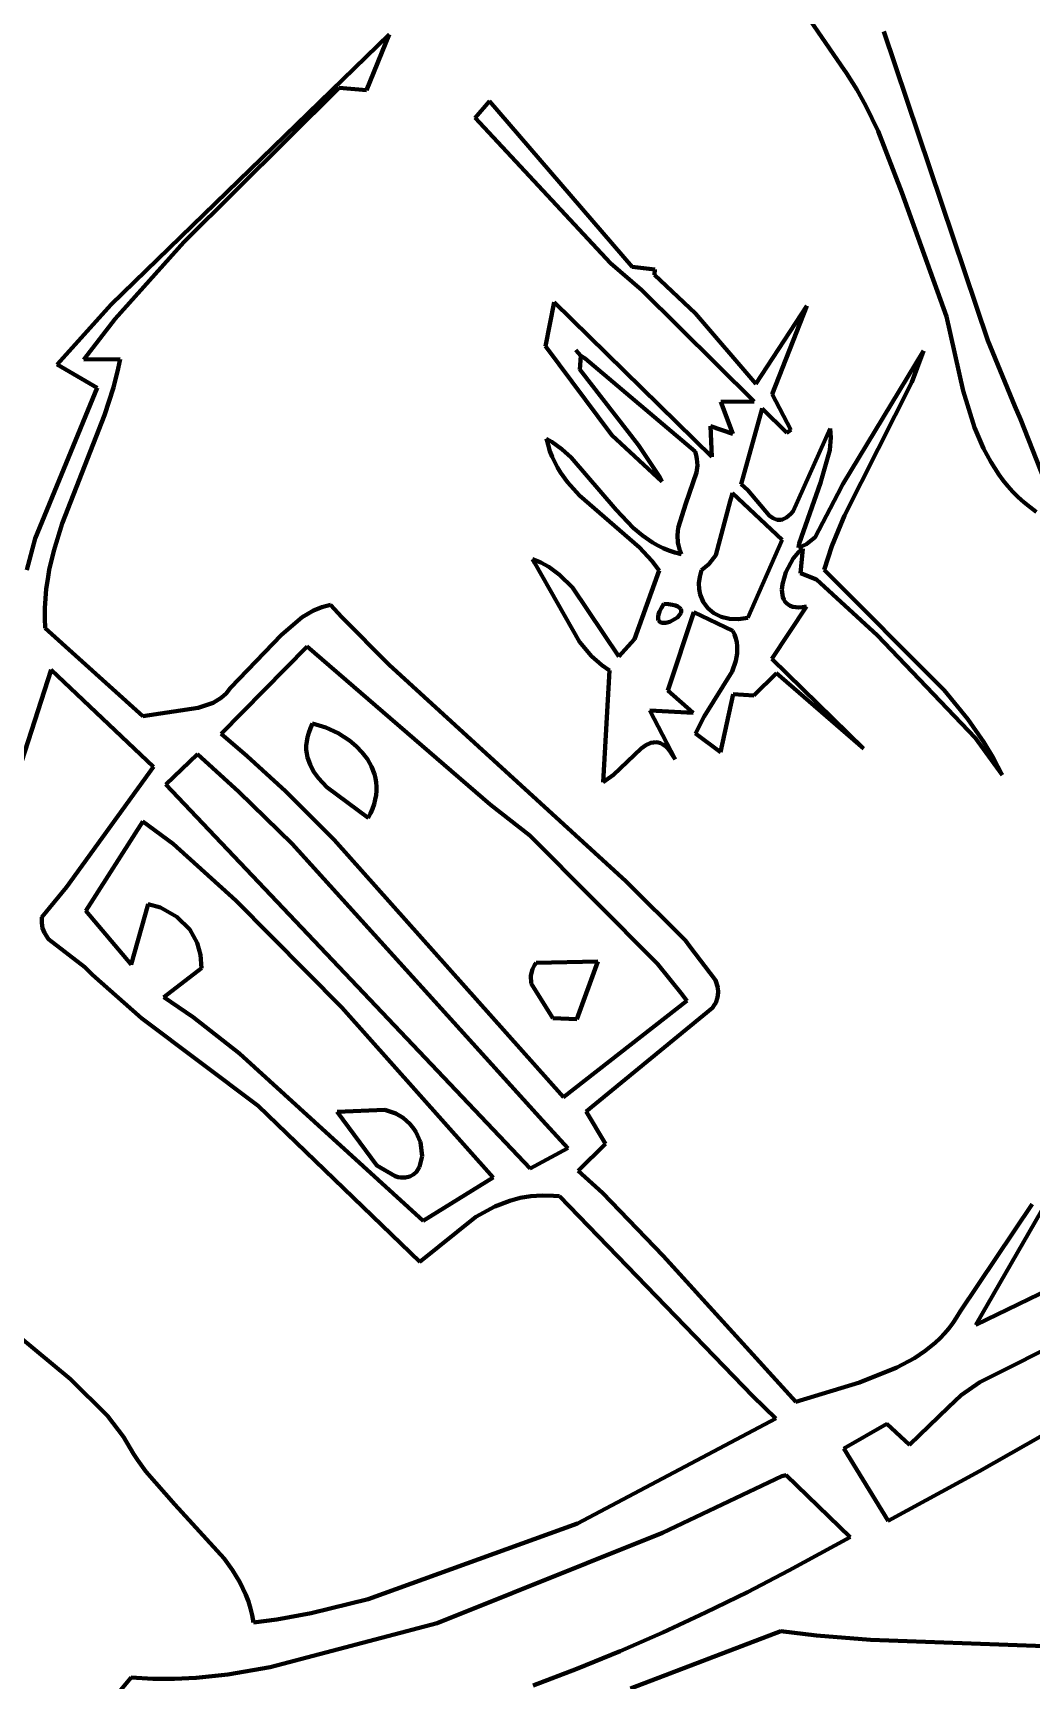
# Model space of a CAD drawing. Header units: millimetres. Extents: x 0 to 14.2, y 0 to 19.5.
# Drawn here: x 11.288 to 12.222, y 6.599 to 8.142 of the extents above; entities that cross this region are included whole.
import ezdxf

# ---------------------------------------------------------------- set-up
doc = ezdxf.new("R2010")
doc.units = ezdxf.units.MM
doc.layers.add('color#010101ff', color=7, linetype='CONTINUOUS', lineweight=100)
doc.layers.add('color#fdfdfdff', color=7, linetype='CONTINUOUS', lineweight=100)

msp = doc.modelspace()

# ---------------------------------------------------------------- linework, layer by layer
at = {"layer": 'color#010101ff'}
for p, q in [((12.0438, 8.111), (11.924, 8.2868)), ((12.0838, 8.1428), (12.1812, 7.8536)), ((11.3608, 7.8872), (11.6208, 8.1402)), ((11.6208, 8.1402), (11.5996, 8.088)), ((12.0489, 8.1037), (12.0438, 8.111)), ((12.0584, 8.0887), (12.0489, 8.1037)), ((11.574, 8.0901), (11.4286, 7.9457)), ((11.5996, 8.088), (11.574, 8.0901)), ((12.067, 8.0733), (12.0584, 8.0887)), ((11.7015, 8.0619), (11.7149, 8.0777)), ((11.7149, 8.0777), (11.8482, 7.9226)), ((12.0785, 8.0496), (12.067, 8.0733)), ((11.828, 7.9259), (11.7015, 8.0619)), ((12.1005, 7.9921), (12.0785, 8.0496)), ((12.1425, 7.876), (12.1005, 7.9921)), ((11.4286, 7.9457), (11.3646, 7.8738)), ((11.8573, 7.9006), (11.828, 7.9259)), ((11.8482, 7.9226), (11.8694, 7.9201)), ((11.8694, 7.9201), (11.8692, 7.9149)), ((11.8692, 7.9149), (11.9076, 7.8789)), ((11.9624, 7.7965), (11.8573, 7.9006)), ((11.3101, 7.8311), (11.3608, 7.8872)), ((11.7671, 7.8484), (11.7752, 7.8894)), ((11.7752, 7.8894), (11.9228, 7.7448)), ((11.9639, 7.813), (12.0116, 7.8859)), ((12.0116, 7.8859), (11.9793, 7.8034)), ((11.3646, 7.8738), (11.3351, 7.8357)), ((11.9076, 7.8789), (11.9639, 7.813)), ((12.1579, 7.8064), (12.1425, 7.876)), ((12.1812, 7.8536), (12.2063, 7.7922)), ((11.3351, 7.8357), (11.369, 7.8362)), ((11.369, 7.8362), (11.3673, 7.8273)), ((11.8294, 7.7649), (11.7671, 7.8484)), ((11.8002, 7.8391), (11.7957, 7.8444)), ((11.7957, 7.8444), (11.8002, 7.8391)), ((11.8002, 7.8391), (11.7994, 7.8265)), ((11.8044, 7.8366), (11.8002, 7.8391)), ((11.9073, 7.7495), (11.8044, 7.8366)), ((12.0455, 7.7191), (12.1209, 7.8438)), ((12.1209, 7.8438), (12.1099, 7.8147)), ((11.3477, 7.8094), (11.3101, 7.8311)), ((11.3673, 7.8273), (11.3629, 7.8097)), ((11.7994, 7.8265), (11.8542, 7.7555)), ((11.2896, 7.6683), (11.3477, 7.8094)), ((11.3629, 7.8097), (11.3546, 7.7838)), ((11.9793, 7.8034), (11.9969, 7.7699)), ((12.1099, 7.8147), (12.047, 7.6898)), ((12.1687, 7.772), (12.1579, 7.8064)), ((11.9314, 7.796), (11.9624, 7.7965)), ((11.9425, 7.7662), (11.9314, 7.796)), ((11.97, 7.7898), (11.9504, 7.7192)), ((11.9929, 7.767), (11.97, 7.7898)), ((12.2063, 7.7922), (12.2117, 7.78)), ((11.3546, 7.7838), (11.3148, 7.6824)), ((11.9228, 7.7448), (11.9217, 7.7733)), ((11.9217, 7.7733), (11.9425, 7.7662)), ((12.1772, 7.7524), (12.1687, 7.772)), ((12.2117, 7.78), (12.2973, 7.5616)), ((11.7696, 7.7558), (11.7682, 7.7616)), ((11.7682, 7.7616), (11.7732, 7.7586)), ((11.7732, 7.7586), (11.7825, 7.7517)), ((11.8761, 7.7216), (11.8294, 7.7649)), ((11.9969, 7.7699), (11.9929, 7.767)), ((11.9988, 7.6938), (12.0336, 7.7712)), ((12.0341, 7.7629), (12.0332, 7.7509)), ((12.0336, 7.7712), (12.0341, 7.7629)), ((11.7713, 7.7501), (11.7696, 7.7558)), ((11.7734, 7.7447), (11.7713, 7.7501)), ((11.7758, 7.7396), (11.7734, 7.7447)), ((11.7825, 7.7517), (11.7912, 7.744)), ((11.7912, 7.744), (11.8334, 7.695)), ((11.8542, 7.7555), (11.8741, 7.7256)), ((11.9083, 7.7462), (11.9073, 7.7495)), ((11.9089, 7.7429), (11.9083, 7.7462)), ((11.9093, 7.7364), (11.9089, 7.7429)), ((12.0332, 7.7509), (12.0245, 7.7204)), ((12.1838, 7.74), (12.1772, 7.7524)), ((11.7784, 7.7346), (11.7758, 7.7396)), ((11.7813, 7.7299), (11.7784, 7.7346)), ((11.7878, 7.7209), (11.7813, 7.7299)), ((11.8741, 7.7256), (11.8761, 7.7216)), ((11.8986, 7.7011), (11.9086, 7.73)), ((11.9086, 7.73), (11.9093, 7.7364)), ((12.1914, 7.7282), (12.1838, 7.74)), ((12.1955, 7.7226), (12.1914, 7.7282)), ((11.799, 7.7084), (11.7878, 7.7209)), ((11.9421, 7.7107), (11.9401, 7.703)), ((11.9886, 7.6669), (11.9421, 7.7107)), ((11.9504, 7.7192), (11.9564, 7.7135)), ((11.9564, 7.7135), (11.9767, 7.6893)), ((12.0245, 7.7204), (12.0046, 7.6636)), ((12.0408, 7.7101), (12.0455, 7.7191)), ((12.1999, 7.7171), (12.1955, 7.7226)), ((12.2046, 7.7119), (12.1999, 7.7171)), ((12.2096, 7.7068), (12.2046, 7.7119)), ((11.8552, 7.6597), (11.799, 7.7084)), ((11.8334, 7.695), (11.8493, 7.6783)), ((11.8913, 7.6781), (11.8986, 7.7011)), ((11.9401, 7.703), (11.9267, 7.6527)), ((12.0196, 7.6693), (12.0408, 7.7101)), ((12.2149, 7.7021), (12.2096, 7.7068)), ((12.2206, 7.6975), (12.2149, 7.7021)), ((12.2265, 7.6932), (12.2206, 7.6975)), ((11.3148, 7.6824), (11.3069, 7.6565)), ((11.9767, 7.6893), (11.9801, 7.6871)), ((11.9801, 7.6871), (11.9836, 7.6858)), ((11.9836, 7.6858), (11.9871, 7.6856)), ((11.9871, 7.6856), (11.989, 7.686)), ((11.989, 7.686), (11.9909, 7.6868)), ((11.9909, 7.6868), (11.9928, 7.6879)), ((11.9928, 7.6879), (11.9947, 7.6895)), ((11.9947, 7.6895), (11.9967, 7.6914)), ((11.9967, 7.6914), (11.9988, 7.6938)), ((12.047, 7.6898), (12.0352, 7.6611)), ((11.2819, 7.6388), (11.2896, 7.6683)), ((11.8493, 7.6783), (11.858, 7.6709)), ((11.858, 7.6709), (11.8673, 7.6645)), ((11.8673, 7.6645), (11.8722, 7.6616)), ((11.8907, 7.6712), (11.8913, 7.6781)), ((11.8911, 7.6643), (11.8907, 7.6712)), ((11.8918, 7.6607), (11.8911, 7.6643)), ((11.9566, 7.594), (11.9886, 7.6669)), ((12.0115, 7.663), (12.0196, 7.6693)), ((11.3069, 7.6565), (11.3028, 7.639)), ((11.7573, 7.6452), (11.7549, 7.6488)), ((11.7549, 7.6488), (11.7629, 7.6456)), ((11.8668, 7.6472), (11.8552, 7.6597)), ((11.8722, 7.6616), (11.8773, 7.6591)), ((11.8773, 7.6591), (11.8827, 7.6569)), ((11.8827, 7.6569), (11.8883, 7.655)), ((11.8883, 7.655), (11.8942, 7.6535)), ((11.8928, 7.6571), (11.8918, 7.6607)), ((11.8942, 7.6535), (11.8928, 7.6571)), ((11.9267, 7.6527), (11.92, 7.6441)), ((11.9991, 7.6496), (11.9921, 7.6368)), ((12.0043, 7.6556), (11.9991, 7.6496)), ((12.0046, 7.6636), (12.004, 7.6596)), ((12.004, 7.6596), (12.0115, 7.663)), ((12.008, 7.6585), (12.0043, 7.6556)), ((12.0057, 7.6356), (12.008, 7.6585)), ((12.0352, 7.6611), (12.0281, 7.6389)), ((11.3028, 7.639), (11.3013, 7.6301)), ((11.799, 7.5715), (11.7573, 7.6452)), ((11.7629, 7.6456), (11.7703, 7.6416)), ((11.7703, 7.6416), (11.7804, 7.6343)), ((11.7804, 7.6343), (11.7923, 7.6223)), ((11.8505, 7.574), (11.8736, 7.6382)), ((11.8736, 7.6382), (11.8668, 7.6472)), ((11.9133, 7.6386), (11.9116, 7.6324)), ((11.92, 7.6441), (11.9133, 7.6386)), ((11.9921, 7.6368), (11.9889, 7.6256)), ((12.0209, 7.6297), (12.0057, 7.6356)), ((12.0281, 7.6389), (12.1402, 7.5262)), ((11.3, 7.6212), (11.2991, 7.6121)), ((11.3013, 7.6301), (11.3, 7.6212)), ((11.7923, 7.6223), (11.8359, 7.5577)), ((11.9116, 7.6324), (11.9108, 7.6265)), ((11.9108, 7.6265), (11.9109, 7.6209)), ((11.9109, 7.6209), (11.9118, 7.6158)), ((11.9889, 7.6256), (11.9885, 7.6203)), ((11.9885, 7.6203), (11.9889, 7.6154)), ((12.0777, 7.5776), (12.0209, 7.6297)), ((11.2986, 7.6029), (11.2985, 7.5937)), ((11.2991, 7.6121), (11.2986, 7.6029)), ((11.5501, 7.6008), (11.5577, 7.6039)), ((11.5577, 7.6039), (11.5659, 7.6062)), ((11.5659, 7.6062), (11.5767, 7.5947)), ((11.8756, 7.6033), (11.874, 7.6)), ((11.8778, 7.6071), (11.8756, 7.6033)), ((11.8822, 7.6067), (11.8778, 7.6071)), ((11.8859, 7.6062), (11.8822, 7.6067)), ((11.8889, 7.6054), (11.8859, 7.6062)), ((11.8911, 7.6045), (11.8889, 7.6054)), ((11.8927, 7.6034), (11.8911, 7.6045)), ((11.8937, 7.6023), (11.8927, 7.6034)), ((11.8942, 7.601), (11.8937, 7.6023)), ((11.9118, 7.6158), (11.9146, 7.6088)), ((11.9146, 7.6088), (11.919, 7.603)), ((11.919, 7.603), (11.9247, 7.5983)), ((12.0114, 7.6045), (11.9789, 7.5555)), ((11.9889, 7.6154), (11.9894, 7.6132)), ((11.9894, 7.6132), (11.9902, 7.6111)), ((11.9902, 7.6111), (11.9913, 7.6093)), ((11.9913, 7.6093), (11.9927, 7.6077)), ((11.9927, 7.6077), (11.9944, 7.6063)), ((11.9944, 7.6063), (11.9963, 7.6052)), ((11.9963, 7.6052), (11.9986, 7.6043)), ((11.9986, 7.6043), (12.0013, 7.6038)), ((12.0013, 7.6038), (12.0043, 7.6037)), ((12.0043, 7.6037), (12.0076, 7.6039)), ((12.0076, 7.6039), (12.0114, 7.6045)), ((11.2985, 7.5937), (11.2989, 7.5843)), ((11.5202, 7.5779), (11.5394, 7.5945)), ((11.5394, 7.5945), (11.5501, 7.6008)), ((11.5767, 7.5947), (11.621, 7.55)), ((11.873, 7.5972), (11.8726, 7.5948)), ((11.8726, 7.5948), (11.8726, 7.5929)), ((11.8726, 7.5929), (11.873, 7.5915)), ((11.874, 7.6), (11.873, 7.5972)), ((11.873, 7.5915), (11.8739, 7.5904)), ((11.8739, 7.5904), (11.875, 7.5896)), ((11.875, 7.5896), (11.8764, 7.5892)), ((11.8764, 7.5892), (11.878, 7.5891)), ((11.878, 7.5891), (11.8797, 7.5892)), ((11.8797, 7.5892), (11.8835, 7.5902)), ((11.9061, 7.5993), (11.8816, 7.5258)), ((11.8835, 7.5902), (11.8906, 7.5943)), ((11.8906, 7.5943), (11.893, 7.5969)), ((11.893, 7.5969), (11.8938, 7.5983)), ((11.8938, 7.5983), (11.8942, 7.5997)), ((11.8942, 7.5997), (11.8942, 7.601)), ((11.9426, 7.5818), (11.9061, 7.5993)), ((11.9247, 7.5983), (11.9315, 7.595)), ((11.9315, 7.595), (11.9393, 7.5931)), ((11.9393, 7.5931), (11.9477, 7.5927)), ((11.9477, 7.5927), (11.9566, 7.594)), ((11.2989, 7.5843), (11.3902, 7.5018)), ((11.4723, 7.5283), (11.5202, 7.5779)), ((11.8101, 7.5581), (11.799, 7.5715)), ((11.8359, 7.5577), (11.8505, 7.574)), ((11.9441, 7.5782), (11.9426, 7.5818)), ((11.9453, 7.5746), (11.9441, 7.5782)), ((11.9461, 7.571), (11.9453, 7.5746)), ((12.1697, 7.4814), (12.0777, 7.5776)), ((11.5441, 7.5671), (11.4637, 7.4854)), ((11.7153, 7.4192), (11.5441, 7.5671)), ((11.8198, 7.5495), (11.8101, 7.5581)), ((11.9454, 7.5537), (11.9466, 7.5605)), ((11.9466, 7.5675), (11.9461, 7.571)), ((11.9466, 7.5605), (11.9466, 7.5675)), ((11.3046, 7.5451), (11.2517, 7.3827)), ((11.4002, 7.4544), (11.3046, 7.5451)), ((11.621, 7.55), (11.8422, 7.3474)), ((11.8271, 7.5446), (11.8198, 7.5495)), ((11.821, 7.4402), (11.8271, 7.5446)), ((11.9158, 7.5015), (11.9419, 7.5436)), ((11.9419, 7.5436), (11.9454, 7.5537)), ((11.9835, 7.5421), (11.962, 7.5213)), ((11.9789, 7.5555), (12.0648, 7.4716)), ((12.0648, 7.4716), (11.9835, 7.5421)), ((11.4682, 7.5232), (11.4723, 7.5283)), ((11.8816, 7.5258), (11.9054, 7.5051)), ((12.1402, 7.5262), (12.1624, 7.4991)), ((11.442, 7.5097), (11.4561, 7.5144)), ((11.4561, 7.5144), (11.4636, 7.5191)), ((11.4636, 7.5191), (11.4682, 7.5232)), ((11.9427, 7.5226), (11.931, 7.4682)), ((11.962, 7.5213), (11.9427, 7.5226)), ((11.3902, 7.5018), (11.442, 7.5097)), ((11.5472, 7.4905), (11.5492, 7.4949)), ((11.5492, 7.4949), (11.5615, 7.4913)), ((11.9054, 7.5051), (11.8648, 7.5071)), ((11.8648, 7.5071), (11.8884, 7.4615)), ((11.9075, 7.4855), (11.9158, 7.5015)), ((12.1624, 7.4991), (12.1773, 7.4775)), ((11.4637, 7.4854), (11.4881, 7.4643)), ((11.5437, 7.4782), (11.5444, 7.4822)), ((11.5444, 7.4822), (11.5456, 7.4863)), ((11.5456, 7.4863), (11.5472, 7.4905)), ((11.5615, 7.4913), (11.5731, 7.4861)), ((11.5731, 7.4861), (11.5837, 7.4792)), ((11.5837, 7.4792), (11.5901, 7.4739)), ((11.931, 7.4682), (11.9075, 7.4855)), ((12.1944, 7.447), (12.1697, 7.4814)), ((11.4415, 7.4663), (11.4119, 7.438)), ((11.4803, 7.4311), (11.4415, 7.4663)), ((11.4881, 7.4643), (11.5237, 7.4315)), ((11.5433, 7.4743), (11.5437, 7.4782)), ((11.5433, 7.4705), (11.5433, 7.4743)), ((11.5437, 7.4669), (11.5433, 7.4705)), ((11.5444, 7.4633), (11.5437, 7.4669)), ((11.5901, 7.4739), (11.5957, 7.468)), ((11.5957, 7.468), (11.6005, 7.4616)), ((11.8566, 7.4717), (11.8307, 7.4469)), ((11.8612, 7.4748), (11.8566, 7.4717)), ((11.8658, 7.4768), (11.8612, 7.4748)), ((11.8681, 7.4773), (11.8658, 7.4768)), ((11.8703, 7.4775), (11.8681, 7.4773)), ((11.8726, 7.4772), (11.8703, 7.4775)), ((11.8749, 7.4765), (11.8726, 7.4772)), ((11.8771, 7.4754), (11.8749, 7.4765)), ((11.8794, 7.4737), (11.8771, 7.4754)), ((11.8816, 7.4715), (11.8794, 7.4737)), ((11.8839, 7.4688), (11.8816, 7.4715)), ((11.8861, 7.4655), (11.8839, 7.4688)), ((11.8884, 7.4615), (11.8861, 7.4655)), ((12.1773, 7.4775), (12.1863, 7.4625)), ((11.319, 7.3418), (11.4002, 7.4544)), ((11.5468, 7.4565), (11.5444, 7.4633)), ((11.5502, 7.45), (11.5468, 7.4565)), ((11.5546, 7.4439), (11.5502, 7.45)), ((11.6005, 7.4616), (11.6043, 7.4547)), ((11.6043, 7.4547), (11.6071, 7.4475)), ((12.1863, 7.4625), (12.1944, 7.447)), ((11.4119, 7.438), (11.7527, 7.0785)), ((11.5625, 7.4353), (11.5546, 7.4439)), ((11.6012, 7.4066), (11.5625, 7.4353)), ((11.6071, 7.4475), (11.608, 7.4437)), ((11.608, 7.4437), (11.6087, 7.4398)), ((11.6087, 7.4398), (11.609, 7.4359)), ((11.609, 7.4359), (11.609, 7.4319)), ((11.8234, 7.4416), (11.821, 7.4402)), ((11.8307, 7.4469), (11.8234, 7.4416)), ((11.5302, 7.3823), (11.4803, 7.4311)), ((11.5237, 7.4315), (11.5694, 7.3862)), ((11.6068, 7.4195), (11.6054, 7.4152)), ((11.6079, 7.4237), (11.6068, 7.4195)), ((11.6086, 7.4278), (11.6079, 7.4237)), ((11.609, 7.4319), (11.6086, 7.4278)), ((11.7526, 7.3902), (11.7153, 7.4192)), ((11.3902, 7.4033), (11.3369, 7.3195)), ((11.4186, 7.3823), (11.3902, 7.4033)), ((11.6035, 7.4109), (11.6012, 7.4066)), ((11.6054, 7.4152), (11.6035, 7.4109)), ((11.8719, 7.2701), (11.7526, 7.3902)), ((11.4775, 7.3294), (11.4186, 7.3823)), ((11.7645, 7.1233), (11.5302, 7.3823)), ((11.5694, 7.3862), (11.7839, 7.1452)), ((11.2959, 7.3138), (11.319, 7.3418)), ((11.8422, 7.3474), (11.8983, 7.2918)), ((11.3793, 7.2694), (11.3952, 7.326)), ((11.3952, 7.326), (11.4068, 7.3226)), ((11.5767, 7.229), (11.4775, 7.3294)), ((11.2957, 7.3084), (11.2959, 7.3138)), ((11.3369, 7.3195), (11.3793, 7.2694)), ((11.4068, 7.3226), (11.4222, 7.3141)), ((11.4222, 7.3141), (11.4342, 7.3021)), ((11.2965, 7.3035), (11.2957, 7.3084)), ((11.2982, 7.2991), (11.2965, 7.3035)), ((11.3022, 7.293), (11.2982, 7.2991)), ((11.4342, 7.3021), (11.4411, 7.2897)), ((11.336, 7.2669), (11.3022, 7.293)), ((11.4411, 7.2897), (11.4443, 7.2784)), ((11.8983, 7.2918), (11.9024, 7.2862)), ((11.9024, 7.2862), (11.9263, 7.2546)), ((11.3431, 7.2598), (11.336, 7.2669)), ((11.4451, 7.2659), (11.4099, 7.2387)), ((11.4443, 7.2784), (11.4451, 7.2659)), ((11.7534, 7.2591), (11.7549, 7.2649)), ((11.7549, 7.2649), (11.7569, 7.2688)), ((11.7569, 7.2688), (11.7583, 7.2708)), ((11.7583, 7.2708), (11.816, 7.2721)), ((11.816, 7.2721), (11.7964, 7.2183)), ((11.895, 7.2413), (11.8719, 7.2701)), ((11.3892, 7.2192), (11.3431, 7.2598)), ((11.7539, 7.2517), (11.7534, 7.2591)), ((11.774, 7.2191), (11.7539, 7.2517)), ((11.9263, 7.2546), (11.9285, 7.2477)), ((11.9285, 7.2477), (11.9289, 7.2431)), ((11.4099, 7.2387), (11.4373, 7.2201)), ((11.7839, 7.1452), (11.8993, 7.2353)), ((11.8993, 7.2353), (11.895, 7.2413)), ((11.9265, 7.2336), (11.9251, 7.2312)), ((11.9282, 7.2384), (11.9265, 7.2336)), ((11.9289, 7.2431), (11.9282, 7.2384)), ((11.4982, 7.1371), (11.3892, 7.2192)), ((11.4373, 7.2201), (11.4809, 7.1862)), ((11.7182, 7.0699), (11.5767, 7.229)), ((11.7964, 7.2183), (11.774, 7.2191)), ((11.9234, 7.2288), (11.8051, 7.1319)), ((11.9251, 7.2312), (11.9234, 7.2288)), ((11.4809, 7.1862), (11.6526, 7.0293)), ((11.6497, 6.9909), (11.4982, 7.1371)), ((11.5723, 7.1313), (11.6169, 7.1333)), ((11.6092, 7.0812), (11.5723, 7.1313)), ((11.6169, 7.1333), (11.6271, 7.13)), ((11.6271, 7.13), (11.6341, 7.1258)), ((11.6341, 7.1258), (11.6403, 7.1201)), ((11.8051, 7.1319), (11.8233, 7.1014)), ((11.6403, 7.1201), (11.644, 7.1154)), ((11.644, 7.1154), (11.6457, 7.1126)), ((11.6457, 7.1126), (11.6502, 7.103)), ((11.7881, 7.0975), (11.7645, 7.1233)), ((11.6502, 7.103), (11.6517, 7.09)), ((11.7527, 7.0785), (11.7881, 7.0975)), ((11.8233, 7.1014), (11.7976, 7.0761)), ((11.6266, 7.0711), (11.6092, 7.0812)), ((11.6494, 7.08), (11.6464, 7.0752)), ((11.6517, 7.09), (11.6494, 7.08)), ((12.2586, 7.0858), (12.1698, 6.932)), ((11.6293, 7.0704), (11.6266, 7.0711)), ((11.6318, 7.07), (11.6293, 7.0704)), ((11.6363, 7.07), (11.6318, 7.07)), ((11.6403, 7.0709), (11.6363, 7.07)), ((11.6436, 7.0727), (11.6403, 7.0709)), ((11.6464, 7.0752), (11.6436, 7.0727)), ((11.6526, 7.0293), (11.7182, 7.0699)), ((11.7976, 7.0761), (11.8205, 7.0555)), ((11.7338, 7.0482), (11.7198, 7.0428)), ((11.7436, 7.0508), (11.7338, 7.0482)), ((11.7536, 7.0525), (11.7436, 7.0508)), ((11.764, 7.0532), (11.7536, 7.0525)), ((11.7747, 7.0529), (11.764, 7.0532)), ((11.7802, 7.0524), (11.7747, 7.0529)), ((11.9612, 6.8654), (11.7802, 7.0524)), ((11.8205, 7.0555), (11.8773, 6.9965)), ((11.7019, 7.0333), (11.6497, 6.9909)), ((11.7198, 7.0428), (11.7019, 7.0333)), ((12.1552, 6.9446), (12.2226, 7.045)), ((11.8773, 6.9965), (12.0013, 6.8601)), ((12.1698, 6.932), (12.249, 6.9703)), ((12.1519, 6.939), (12.1552, 6.9446)), ((11.2563, 6.936), (11.3226, 6.8812)), ((12.1364, 6.9195), (12.1406, 6.924)), ((12.1406, 6.924), (12.1446, 6.9287)), ((12.1446, 6.9287), (12.1484, 6.9337)), ((12.1484, 6.9337), (12.1519, 6.939)), ((12.2646, 6.9242), (12.1735, 6.8785)), ((12.1225, 6.9076), (12.1319, 6.9153)), ((12.1319, 6.9153), (12.1364, 6.9195)), ((12.0961, 6.892), (12.1124, 6.9008)), ((12.1124, 6.9008), (12.1225, 6.9076)), ((11.3226, 6.8812), (11.3573, 6.8467)), ((12.0013, 6.8601), (12.061, 6.8782)), ((12.061, 6.8782), (12.0961, 6.892)), ((12.1735, 6.8785), (12.1562, 6.8661)), ((12.1733, 6.7951), (12.3342, 6.8865)), ((11.9826, 6.8443), (11.9612, 6.8654)), ((12.1562, 6.8661), (12.1443, 6.855)), ((11.3573, 6.8467), (11.3721, 6.8272)), ((12.1443, 6.855), (12.1079, 6.8197)), ((11.7972, 6.7461), (11.9826, 6.8443)), ((12.0867, 6.8395), (12.0463, 6.8162)), ((12.1079, 6.8197), (12.0867, 6.8395)), ((11.3721, 6.8272), (11.3817, 6.8112)), ((12.0463, 6.8162), (12.0878, 6.7485)), ((11.3817, 6.8112), (11.3853, 6.8056)), ((11.3853, 6.8056), (11.3931, 6.7946)), ((11.3931, 6.7946), (11.4202, 6.7638)), ((11.9882, 6.7902), (11.8766, 6.7374)), ((11.9925, 6.7913), (11.9882, 6.7902)), ((12.0524, 6.7333), (11.9925, 6.7913)), ((12.0878, 6.7485), (12.1733, 6.7951)), ((11.4202, 6.7638), (11.4664, 6.7132)), ((11.6012, 6.6753), (11.7972, 6.7461)), ((11.8766, 6.7374), (11.6658, 6.6528)), ((11.995, 6.7019), (12.0524, 6.7333)), ((11.4664, 6.7132), (11.4742, 6.7024)), ((11.4742, 6.7024), (11.481, 6.691)), ((11.9561, 6.6818), (11.995, 6.7019)), ((11.481, 6.691), (11.484, 6.6852)), ((11.484, 6.6852), (11.4867, 6.6792)), ((11.4867, 6.6792), (11.4891, 6.673)), ((11.9168, 6.6626), (11.9561, 6.6818)), ((11.4891, 6.673), (11.4911, 6.6666)), ((11.4911, 6.6666), (11.4928, 6.6601)), ((11.5157, 6.6563), (11.548, 6.6622)), ((11.548, 6.6622), (11.6012, 6.6753)), ((11.8771, 6.6441), (11.9168, 6.6626)), ((11.4928, 6.6601), (11.494, 6.6534)), ((11.494, 6.6534), (11.5157, 6.6563)), ((11.6658, 6.6528), (11.5096, 6.6115)), ((11.837, 6.6266), (11.8771, 6.6441)), ((11.9875, 6.6453), (11.8466, 6.5915)), ((12.0209, 6.6413), (11.9875, 6.6453)), ((12.0712, 6.6371), (12.0209, 6.6413)), ((12.2899, 6.629), (12.0712, 6.6371)), ((11.7964, 6.61), (11.837, 6.6266)), ((11.3793, 6.6019), (11.3603, 6.5792)), ((11.3997, 6.6007), (11.3793, 6.6019)), ((11.4199, 6.6006), (11.3997, 6.6007)), ((11.4401, 6.6016), (11.4199, 6.6006)), ((11.47, 6.6047), (11.4401, 6.6016)), ((11.5096, 6.6115), (11.47, 6.6047)), ((11.7555, 6.5945), (11.7964, 6.61))]:
    msp.add_line(p, q, dxfattribs=at)
at = {"layer": 'color#fdfdfdff'}
for p, q in [((11.924, 8.2868), (12.0438, 8.111)), ((12.1812, 7.8536), (12.0838, 8.1428)), ((11.6208, 8.1402), (11.3608, 7.8872)), ((11.5996, 8.088), (11.6208, 8.1402)), ((12.0438, 8.111), (12.0489, 8.1037)), ((12.0489, 8.1037), (12.0584, 8.0887)), ((11.4286, 7.9457), (11.574, 8.0901)), ((11.574, 8.0901), (11.5996, 8.088)), ((12.0584, 8.0887), (12.067, 8.0733)), ((11.7149, 8.0777), (11.7015, 8.0619)), ((11.8482, 7.9226), (11.7149, 8.0777)), ((12.067, 8.0733), (12.0785, 8.0496)), ((11.7015, 8.0619), (11.828, 7.9259)), ((12.0785, 8.0496), (12.1005, 7.9921)), ((12.1005, 7.9921), (12.1425, 7.876)), ((11.3646, 7.8738), (11.4286, 7.9457)), ((11.828, 7.9259), (11.8573, 7.9006)), ((11.8694, 7.9201), (11.8482, 7.9226)), ((11.8692, 7.9149), (11.8694, 7.9201)), ((11.9076, 7.8789), (11.8692, 7.9149)), ((11.8573, 7.9006), (11.9624, 7.7965)), ((11.3608, 7.8872), (11.3101, 7.8311)), ((11.7752, 7.8894), (11.7671, 7.8484)), ((11.9228, 7.7448), (11.7752, 7.8894)), ((12.0116, 7.8859), (11.9639, 7.813)), ((11.9793, 7.8034), (12.0116, 7.8859)), ((11.3351, 7.8357), (11.3646, 7.8738)), ((11.9639, 7.813), (11.9076, 7.8789)), ((12.1425, 7.876), (12.1579, 7.8064)), ((12.2063, 7.7922), (12.1812, 7.8536)), ((11.369, 7.8362), (11.3351, 7.8357)), ((11.3673, 7.8273), (11.369, 7.8362)), ((11.7671, 7.8484), (11.8294, 7.7649)), ((11.7957, 7.8444), (11.8002, 7.8391)), ((11.8002, 7.8391), (11.7957, 7.8444)), ((11.7994, 7.8265), (11.8002, 7.8391)), ((11.8002, 7.8391), (11.8044, 7.8366)), ((11.8044, 7.8366), (11.9073, 7.7495)), ((12.1209, 7.8438), (12.0455, 7.7191)), ((12.1099, 7.8147), (12.1209, 7.8438)), ((11.3101, 7.8311), (11.3477, 7.8094)), ((11.3629, 7.8097), (11.3673, 7.8273)), ((11.8542, 7.7555), (11.7994, 7.8265)), ((11.3477, 7.8094), (11.2896, 7.6683)), ((11.3546, 7.7838), (11.3629, 7.8097)), ((11.9969, 7.7699), (11.9793, 7.8034)), ((12.047, 7.6898), (12.1099, 7.8147)), ((12.1579, 7.8064), (12.1687, 7.772)), ((11.9624, 7.7965), (11.9314, 7.796)), ((11.9314, 7.796), (11.9425, 7.7662)), ((11.9504, 7.7192), (11.97, 7.7898)), ((11.97, 7.7898), (11.9929, 7.767)), ((12.2117, 7.78), (12.2063, 7.7922)), ((11.3148, 7.6824), (11.3546, 7.7838)), ((11.9425, 7.7662), (11.9217, 7.7733)), ((11.9217, 7.7733), (11.9228, 7.7448)), ((12.1687, 7.772), (12.1772, 7.7524)), ((12.2973, 7.5616), (12.2117, 7.78)), ((11.7732, 7.7586), (11.7682, 7.7616)), ((11.7682, 7.7616), (11.7696, 7.7558)), ((11.7825, 7.7517), (11.7732, 7.7586)), ((11.8294, 7.7649), (11.8761, 7.7216)), ((11.9929, 7.767), (11.9969, 7.7699)), ((12.0336, 7.7712), (11.9988, 7.6938)), ((12.0332, 7.7509), (12.0341, 7.7629)), ((12.0341, 7.7629), (12.0336, 7.7712)), ((11.7696, 7.7558), (11.7713, 7.7501)), ((11.7713, 7.7501), (11.7734, 7.7447)), ((11.7734, 7.7447), (11.7758, 7.7396)), ((11.7912, 7.744), (11.7825, 7.7517)), ((11.8334, 7.695), (11.7912, 7.744)), ((11.8741, 7.7256), (11.8542, 7.7555)), ((11.9073, 7.7495), (11.9083, 7.7462)), ((11.9083, 7.7462), (11.9089, 7.7429)), ((11.9089, 7.7429), (11.9093, 7.7364)), ((12.0245, 7.7204), (12.0332, 7.7509)), ((12.1772, 7.7524), (12.1838, 7.74)), ((11.7758, 7.7396), (11.7784, 7.7346)), ((11.7784, 7.7346), (11.7813, 7.7299)), ((11.7813, 7.7299), (11.7878, 7.7209)), ((11.8761, 7.7216), (11.8741, 7.7256)), ((11.9086, 7.73), (11.8986, 7.7011)), ((11.9093, 7.7364), (11.9086, 7.73)), ((12.1838, 7.74), (12.1914, 7.7282)), ((12.1914, 7.7282), (12.1955, 7.7226)), ((11.7878, 7.7209), (11.799, 7.7084)), ((11.9401, 7.703), (11.9421, 7.7107)), ((11.9421, 7.7107), (11.9886, 7.6669)), ((11.9564, 7.7135), (11.9504, 7.7192)), ((11.9767, 7.6893), (11.9564, 7.7135)), ((12.0046, 7.6636), (12.0245, 7.7204)), ((12.0455, 7.7191), (12.0408, 7.7101)), ((12.1955, 7.7226), (12.1999, 7.7171)), ((12.1999, 7.7171), (12.2046, 7.7119)), ((12.2046, 7.7119), (12.2096, 7.7068)), ((11.799, 7.7084), (11.8552, 7.6597)), ((11.8493, 7.6783), (11.8334, 7.695)), ((11.8986, 7.7011), (11.8913, 7.6781)), ((11.9267, 7.6527), (11.9401, 7.703)), ((12.0408, 7.7101), (12.0196, 7.6693)), ((12.2096, 7.7068), (12.2149, 7.7021)), ((12.2149, 7.7021), (12.2206, 7.6975)), ((12.2206, 7.6975), (12.2265, 7.6932)), ((11.3069, 7.6565), (11.3148, 7.6824)), ((11.9801, 7.6871), (11.9767, 7.6893)), ((11.9836, 7.6858), (11.9801, 7.6871)), ((11.9871, 7.6856), (11.9836, 7.6858)), ((11.989, 7.686), (11.9871, 7.6856)), ((11.9909, 7.6868), (11.989, 7.686)), ((11.9928, 7.6879), (11.9909, 7.6868)), ((11.9947, 7.6895), (11.9928, 7.6879)), ((11.9967, 7.6914), (11.9947, 7.6895)), ((11.9988, 7.6938), (11.9967, 7.6914)), ((12.0352, 7.6611), (12.047, 7.6898)), ((11.2896, 7.6683), (11.2819, 7.6388)), ((11.858, 7.6709), (11.8493, 7.6783)), ((11.8673, 7.6645), (11.858, 7.6709)), ((11.8722, 7.6616), (11.8673, 7.6645)), ((11.8913, 7.6781), (11.8907, 7.6712)), ((11.8907, 7.6712), (11.8911, 7.6643)), ((11.8911, 7.6643), (11.8918, 7.6607)), ((11.9886, 7.6669), (11.9566, 7.594)), ((12.0196, 7.6693), (12.0115, 7.663)), ((11.3028, 7.639), (11.3069, 7.6565)), ((11.7629, 7.6456), (11.7549, 7.6488)), ((11.7549, 7.6488), (11.7573, 7.6452)), ((11.8552, 7.6597), (11.8668, 7.6472)), ((11.8773, 7.6591), (11.8722, 7.6616)), ((11.8827, 7.6569), (11.8773, 7.6591)), ((11.8883, 7.655), (11.8827, 7.6569)), ((11.8942, 7.6535), (11.8883, 7.655)), ((11.8918, 7.6607), (11.8928, 7.6571)), ((11.8928, 7.6571), (11.8942, 7.6535)), ((11.92, 7.6441), (11.9267, 7.6527)), ((11.9921, 7.6368), (11.9991, 7.6496)), ((11.9991, 7.6496), (12.0043, 7.6556)), ((12.004, 7.6596), (12.0046, 7.6636)), ((12.0115, 7.663), (12.004, 7.6596)), ((12.0043, 7.6556), (12.008, 7.6585)), ((12.008, 7.6585), (12.0057, 7.6356)), ((12.0281, 7.6389), (12.0352, 7.6611)), ((11.3013, 7.6301), (11.3028, 7.639)), ((11.7573, 7.6452), (11.799, 7.5715)), ((11.7703, 7.6416), (11.7629, 7.6456)), ((11.7804, 7.6343), (11.7703, 7.6416)), ((11.7923, 7.6223), (11.7804, 7.6343)), ((11.8736, 7.6382), (11.8505, 7.574)), ((11.8668, 7.6472), (11.8736, 7.6382)), ((11.9116, 7.6324), (11.9133, 7.6386)), ((11.9133, 7.6386), (11.92, 7.6441)), ((11.9889, 7.6256), (11.9921, 7.6368)), ((12.0057, 7.6356), (12.0209, 7.6297)), ((12.1402, 7.5262), (12.0281, 7.6389)), ((11.2991, 7.6121), (11.3, 7.6212)), ((11.3, 7.6212), (11.3013, 7.6301)), ((11.8359, 7.5577), (11.7923, 7.6223)), ((11.9108, 7.6265), (11.9116, 7.6324)), ((11.9109, 7.6209), (11.9108, 7.6265)), ((11.9118, 7.6158), (11.9109, 7.6209)), ((11.9885, 7.6203), (11.9889, 7.6256)), ((11.9889, 7.6154), (11.9885, 7.6203)), ((12.0209, 7.6297), (12.0777, 7.5776)), ((11.2985, 7.5937), (11.2986, 7.6029)), ((11.2986, 7.6029), (11.2991, 7.6121)), ((11.5577, 7.6039), (11.5501, 7.6008)), ((11.5659, 7.6062), (11.5577, 7.6039)), ((11.5767, 7.5947), (11.5659, 7.6062)), ((11.874, 7.6), (11.8756, 7.6033)), ((11.8756, 7.6033), (11.8778, 7.6071)), ((11.8778, 7.6071), (11.8822, 7.6067)), ((11.8822, 7.6067), (11.8859, 7.6062)), ((11.8859, 7.6062), (11.8889, 7.6054)), ((11.8889, 7.6054), (11.8911, 7.6045)), ((11.8911, 7.6045), (11.8927, 7.6034)), ((11.8927, 7.6034), (11.8937, 7.6023)), ((11.8937, 7.6023), (11.8942, 7.601)), ((11.9146, 7.6088), (11.9118, 7.6158)), ((11.919, 7.603), (11.9146, 7.6088)), ((11.9247, 7.5983), (11.919, 7.603)), ((11.9789, 7.5555), (12.0114, 7.6045)), ((11.9894, 7.6132), (11.9889, 7.6154)), ((11.9902, 7.6111), (11.9894, 7.6132)), ((11.9913, 7.6093), (11.9902, 7.6111)), ((11.9927, 7.6077), (11.9913, 7.6093)), ((11.9944, 7.6063), (11.9927, 7.6077)), ((11.9963, 7.6052), (11.9944, 7.6063)), ((11.9986, 7.6043), (11.9963, 7.6052)), ((12.0013, 7.6038), (11.9986, 7.6043)), ((12.0043, 7.6037), (12.0013, 7.6038)), ((12.0076, 7.6039), (12.0043, 7.6037)), ((12.0114, 7.6045), (12.0076, 7.6039)), ((11.2989, 7.5843), (11.2985, 7.5937)), ((11.5394, 7.5945), (11.5202, 7.5779)), ((11.5501, 7.6008), (11.5394, 7.5945)), ((11.621, 7.55), (11.5767, 7.5947)), ((11.8726, 7.5948), (11.873, 7.5972)), ((11.8726, 7.5929), (11.8726, 7.5948)), ((11.873, 7.5915), (11.8726, 7.5929)), ((11.873, 7.5972), (11.874, 7.6)), ((11.8739, 7.5904), (11.873, 7.5915)), ((11.875, 7.5896), (11.8739, 7.5904)), ((11.8764, 7.5892), (11.875, 7.5896)), ((11.878, 7.5891), (11.8764, 7.5892)), ((11.8797, 7.5892), (11.878, 7.5891)), ((11.8835, 7.5902), (11.8797, 7.5892)), ((11.8816, 7.5258), (11.9061, 7.5993)), ((11.8906, 7.5943), (11.8835, 7.5902)), ((11.893, 7.5969), (11.8906, 7.5943)), ((11.8938, 7.5983), (11.893, 7.5969)), ((11.8942, 7.5997), (11.8938, 7.5983)), ((11.8942, 7.601), (11.8942, 7.5997)), ((11.9061, 7.5993), (11.9426, 7.5818)), ((11.9315, 7.595), (11.9247, 7.5983)), ((11.9393, 7.5931), (11.9315, 7.595)), ((11.9477, 7.5927), (11.9393, 7.5931)), ((11.9566, 7.594), (11.9477, 7.5927)), ((11.3902, 7.5018), (11.2989, 7.5843)), ((11.5202, 7.5779), (11.4723, 7.5283)), ((11.799, 7.5715), (11.8101, 7.5581)), ((11.8505, 7.574), (11.8359, 7.5577)), ((11.9426, 7.5818), (11.9441, 7.5782)), ((11.9441, 7.5782), (11.9453, 7.5746)), ((11.9453, 7.5746), (11.9461, 7.571)), ((12.0777, 7.5776), (12.1697, 7.4814)), ((11.4637, 7.4854), (11.5441, 7.5671)), ((11.5441, 7.5671), (11.7153, 7.4192)), ((11.8101, 7.5581), (11.8198, 7.5495)), ((11.9466, 7.5605), (11.9454, 7.5537)), ((11.9461, 7.571), (11.9466, 7.5675)), ((11.9466, 7.5675), (11.9466, 7.5605)), ((11.2517, 7.3827), (11.3046, 7.5451)), ((11.3046, 7.5451), (11.4002, 7.4544)), ((11.8422, 7.3474), (11.621, 7.55)), ((11.8198, 7.5495), (11.8271, 7.5446)), ((11.8271, 7.5446), (11.821, 7.4402)), ((11.9419, 7.5436), (11.9158, 7.5015)), ((11.9454, 7.5537), (11.9419, 7.5436)), ((11.962, 7.5213), (11.9835, 7.5421)), ((12.0648, 7.4716), (11.9789, 7.5555)), ((11.9835, 7.5421), (12.0648, 7.4716)), ((11.4723, 7.5283), (11.4682, 7.5232)), ((11.9054, 7.5051), (11.8816, 7.5258)), ((12.1624, 7.4991), (12.1402, 7.5262)), ((11.4561, 7.5144), (11.442, 7.5097)), ((11.4636, 7.5191), (11.4561, 7.5144)), ((11.4682, 7.5232), (11.4636, 7.5191)), ((11.931, 7.4682), (11.9427, 7.5226)), ((11.9427, 7.5226), (11.962, 7.5213)), ((11.442, 7.5097), (11.3902, 7.5018)), ((11.5492, 7.4949), (11.5472, 7.4905)), ((11.5615, 7.4913), (11.5492, 7.4949)), ((11.8884, 7.4615), (11.8648, 7.5071)), ((11.8648, 7.5071), (11.9054, 7.5051)), ((11.9158, 7.5015), (11.9075, 7.4855)), ((12.1773, 7.4775), (12.1624, 7.4991)), ((11.4881, 7.4643), (11.4637, 7.4854)), ((11.5444, 7.4822), (11.5437, 7.4782)), ((11.5456, 7.4863), (11.5444, 7.4822)), ((11.5472, 7.4905), (11.5456, 7.4863)), ((11.5731, 7.4861), (11.5615, 7.4913)), ((11.5837, 7.4792), (11.5731, 7.4861)), ((11.5901, 7.4739), (11.5837, 7.4792)), ((11.9075, 7.4855), (11.931, 7.4682)), ((12.1697, 7.4814), (12.1944, 7.447)), ((11.4119, 7.438), (11.4415, 7.4663)), ((11.4415, 7.4663), (11.4803, 7.4311)), ((11.5237, 7.4315), (11.4881, 7.4643)), ((11.5437, 7.4782), (11.5433, 7.4743)), ((11.5433, 7.4743), (11.5433, 7.4705)), ((11.5433, 7.4705), (11.5437, 7.4669)), ((11.5437, 7.4669), (11.5444, 7.4633)), ((11.5957, 7.468), (11.5901, 7.4739)), ((11.6005, 7.4616), (11.5957, 7.468)), ((11.8307, 7.4469), (11.8566, 7.4717)), ((11.8566, 7.4717), (11.8612, 7.4748)), ((11.8612, 7.4748), (11.8658, 7.4768)), ((11.8658, 7.4768), (11.8681, 7.4773)), ((11.8681, 7.4773), (11.8703, 7.4775)), ((11.8703, 7.4775), (11.8726, 7.4772)), ((11.8726, 7.4772), (11.8749, 7.4765)), ((11.8749, 7.4765), (11.8771, 7.4754)), ((11.8771, 7.4754), (11.8794, 7.4737)), ((11.8794, 7.4737), (11.8816, 7.4715)), ((11.8816, 7.4715), (11.8839, 7.4688)), ((11.8839, 7.4688), (11.8861, 7.4655)), ((11.8861, 7.4655), (11.8884, 7.4615)), ((12.1863, 7.4625), (12.1773, 7.4775)), ((11.4002, 7.4544), (11.319, 7.3418)), ((11.5444, 7.4633), (11.5468, 7.4565)), ((11.5468, 7.4565), (11.5502, 7.45)), ((11.5502, 7.45), (11.5546, 7.4439)), ((11.6043, 7.4547), (11.6005, 7.4616)), ((11.6071, 7.4475), (11.6043, 7.4547)), ((12.1944, 7.447), (12.1863, 7.4625)), ((11.7527, 7.0785), (11.4119, 7.438)), ((11.5546, 7.4439), (11.5625, 7.4353)), ((11.5625, 7.4353), (11.6012, 7.4066)), ((11.608, 7.4437), (11.6071, 7.4475)), ((11.6087, 7.4398), (11.608, 7.4437)), ((11.609, 7.4359), (11.6087, 7.4398)), ((11.609, 7.4319), (11.609, 7.4359)), ((11.821, 7.4402), (11.8234, 7.4416)), ((11.8234, 7.4416), (11.8307, 7.4469)), ((11.4803, 7.4311), (11.5302, 7.3823)), ((11.5694, 7.3862), (11.5237, 7.4315)), ((11.6054, 7.4152), (11.6068, 7.4195)), ((11.6068, 7.4195), (11.6079, 7.4237)), ((11.6079, 7.4237), (11.6086, 7.4278)), ((11.6086, 7.4278), (11.609, 7.4319)), ((11.7153, 7.4192), (11.7526, 7.3902)), ((11.3369, 7.3195), (11.3902, 7.4033)), ((11.3902, 7.4033), (11.4186, 7.3823)), ((11.6012, 7.4066), (11.6035, 7.4109)), ((11.6035, 7.4109), (11.6054, 7.4152)), ((11.7526, 7.3902), (11.8719, 7.2701)), ((11.4186, 7.3823), (11.4775, 7.3294)), ((11.5302, 7.3823), (11.7645, 7.1233)), ((11.7839, 7.1452), (11.5694, 7.3862)), ((11.319, 7.3418), (11.2959, 7.3138)), ((11.8983, 7.2918), (11.8422, 7.3474)), ((11.3952, 7.326), (11.3793, 7.2694)), ((11.4068, 7.3226), (11.3952, 7.326)), ((11.4775, 7.3294), (11.5767, 7.229)), ((11.2959, 7.3138), (11.2957, 7.3084)), ((11.3793, 7.2694), (11.3369, 7.3195)), ((11.4222, 7.3141), (11.4068, 7.3226)), ((11.4342, 7.3021), (11.4222, 7.3141)), ((11.2957, 7.3084), (11.2965, 7.3035)), ((11.2965, 7.3035), (11.2982, 7.2991)), ((11.2982, 7.2991), (11.3022, 7.293)), ((11.4411, 7.2897), (11.4342, 7.3021)), ((11.3022, 7.293), (11.336, 7.2669)), ((11.4443, 7.2784), (11.4411, 7.2897)), ((11.9024, 7.2862), (11.8983, 7.2918)), ((11.9263, 7.2546), (11.9024, 7.2862)), ((11.336, 7.2669), (11.3431, 7.2598)), ((11.4099, 7.2387), (11.4451, 7.2659)), ((11.4451, 7.2659), (11.4443, 7.2784)), ((11.7549, 7.2649), (11.7534, 7.2591)), ((11.7569, 7.2688), (11.7549, 7.2649)), ((11.7583, 7.2708), (11.7569, 7.2688)), ((11.816, 7.2721), (11.7583, 7.2708)), ((11.7964, 7.2183), (11.816, 7.2721)), ((11.8719, 7.2701), (11.895, 7.2413)), ((11.3431, 7.2598), (11.3892, 7.2192)), ((11.7534, 7.2591), (11.7539, 7.2517)), ((11.7539, 7.2517), (11.774, 7.2191)), ((11.9285, 7.2477), (11.9263, 7.2546)), ((11.9289, 7.2431), (11.9285, 7.2477)), ((11.4373, 7.2201), (11.4099, 7.2387)), ((11.8993, 7.2353), (11.7839, 7.1452)), ((11.895, 7.2413), (11.8993, 7.2353)), ((11.9251, 7.2312), (11.9265, 7.2336)), ((11.9265, 7.2336), (11.9282, 7.2384)), ((11.9282, 7.2384), (11.9289, 7.2431)), ((11.3892, 7.2192), (11.4982, 7.1371)), ((11.4809, 7.1862), (11.4373, 7.2201)), ((11.5767, 7.229), (11.7182, 7.0699)), ((11.774, 7.2191), (11.7964, 7.2183)), ((11.8051, 7.1319), (11.9234, 7.2288)), ((11.9234, 7.2288), (11.9251, 7.2312)), ((11.6526, 7.0293), (11.4809, 7.1862)), ((11.4982, 7.1371), (11.6497, 6.9909)), ((11.6169, 7.1333), (11.5723, 7.1313)), ((11.5723, 7.1313), (11.6092, 7.0812)), ((11.6271, 7.13), (11.6169, 7.1333)), ((11.6341, 7.1258), (11.6271, 7.13)), ((11.6403, 7.1201), (11.6341, 7.1258)), ((11.8233, 7.1014), (11.8051, 7.1319)), ((11.644, 7.1154), (11.6403, 7.1201)), ((11.6457, 7.1126), (11.644, 7.1154)), ((11.6502, 7.103), (11.6457, 7.1126)), ((11.7645, 7.1233), (11.7881, 7.0975)), ((11.6517, 7.09), (11.6502, 7.103)), ((11.7881, 7.0975), (11.7527, 7.0785)), ((11.7976, 7.0761), (11.8233, 7.1014)), ((11.6092, 7.0812), (11.6266, 7.0711)), ((11.6464, 7.0752), (11.6494, 7.08)), ((11.6494, 7.08), (11.6517, 7.09)), ((12.1698, 6.932), (12.2586, 7.0858)), ((11.6266, 7.0711), (11.6293, 7.0704)), ((11.6293, 7.0704), (11.6318, 7.07)), ((11.6318, 7.07), (11.6363, 7.07)), ((11.6363, 7.07), (11.6403, 7.0709)), ((11.6403, 7.0709), (11.6436, 7.0727)), ((11.6436, 7.0727), (11.6464, 7.0752)), ((11.7182, 7.0699), (11.6526, 7.0293)), ((11.8205, 7.0555), (11.7976, 7.0761)), ((11.7198, 7.0428), (11.7338, 7.0482)), ((11.7338, 7.0482), (11.7436, 7.0508)), ((11.7436, 7.0508), (11.7536, 7.0525)), ((11.7536, 7.0525), (11.764, 7.0532)), ((11.764, 7.0532), (11.7747, 7.0529)), ((11.7747, 7.0529), (11.7802, 7.0524)), ((11.7802, 7.0524), (11.9612, 6.8654)), ((11.8773, 6.9965), (11.8205, 7.0555)), ((11.6497, 6.9909), (11.7019, 7.0333)), ((11.7019, 7.0333), (11.7198, 7.0428)), ((12.2226, 7.045), (12.1552, 6.9446)), ((12.0013, 6.8601), (11.8773, 6.9965)), ((12.249, 6.9703), (12.1698, 6.932)), ((12.1552, 6.9446), (12.1519, 6.939)), ((11.3226, 6.8812), (11.2563, 6.936)), ((12.1406, 6.924), (12.1364, 6.9195)), ((12.1446, 6.9287), (12.1406, 6.924)), ((12.1484, 6.9337), (12.1446, 6.9287)), ((12.1519, 6.939), (12.1484, 6.9337)), ((12.1735, 6.8785), (12.2646, 6.9242)), ((12.1319, 6.9153), (12.1225, 6.9076)), ((12.1364, 6.9195), (12.1319, 6.9153)), ((12.1124, 6.9008), (12.0961, 6.892)), ((12.1225, 6.9076), (12.1124, 6.9008)), ((11.3573, 6.8467), (11.3226, 6.8812)), ((12.061, 6.8782), (12.0013, 6.8601)), ((12.0961, 6.892), (12.061, 6.8782)), ((12.1562, 6.8661), (12.1735, 6.8785)), ((12.3342, 6.8865), (12.1733, 6.7951)), ((11.9612, 6.8654), (11.9826, 6.8443)), ((12.1443, 6.855), (12.1562, 6.8661)), ((11.3721, 6.8272), (11.3573, 6.8467)), ((12.1079, 6.8197), (12.1443, 6.855)), ((11.9826, 6.8443), (11.7972, 6.7461)), ((12.0463, 6.8162), (12.0867, 6.8395)), ((12.0867, 6.8395), (12.1079, 6.8197)), ((11.3817, 6.8112), (11.3721, 6.8272)), ((12.0878, 6.7485), (12.0463, 6.8162)), ((11.3853, 6.8056), (11.3817, 6.8112)), ((11.3931, 6.7946), (11.3853, 6.8056)), ((11.4202, 6.7638), (11.3931, 6.7946)), ((11.8766, 6.7374), (11.9882, 6.7902)), ((11.9882, 6.7902), (11.9925, 6.7913)), ((11.9925, 6.7913), (12.0524, 6.7333)), ((12.1733, 6.7951), (12.0878, 6.7485)), ((11.4664, 6.7132), (11.4202, 6.7638)), ((11.7972, 6.7461), (11.6012, 6.6753)), ((11.6658, 6.6528), (11.8766, 6.7374)), ((12.0524, 6.7333), (11.995, 6.7019)), ((11.4742, 6.7024), (11.4664, 6.7132)), ((11.481, 6.691), (11.4742, 6.7024)), ((11.995, 6.7019), (11.9561, 6.6818)), ((11.484, 6.6852), (11.481, 6.691)), ((11.4867, 6.6792), (11.484, 6.6852)), ((11.4891, 6.673), (11.4867, 6.6792)), ((11.9561, 6.6818), (11.9168, 6.6626)), ((11.4911, 6.6666), (11.4891, 6.673)), ((11.4928, 6.6601), (11.4911, 6.6666)), ((11.548, 6.6622), (11.5157, 6.6563)), ((11.6012, 6.6753), (11.548, 6.6622)), ((11.9168, 6.6626), (11.8771, 6.6441)), ((11.494, 6.6534), (11.4928, 6.6601)), ((11.5157, 6.6563), (11.494, 6.6534)), ((11.5096, 6.6115), (11.6658, 6.6528)), ((11.8771, 6.6441), (11.837, 6.6266)), ((11.8466, 6.5915), (11.9875, 6.6453)), ((11.9875, 6.6453), (12.0209, 6.6413)), ((12.0209, 6.6413), (12.0712, 6.6371)), ((12.0712, 6.6371), (12.2899, 6.629)), ((11.837, 6.6266), (11.7964, 6.61)), ((11.3603, 6.5792), (11.3793, 6.6019)), ((11.3793, 6.6019), (11.3997, 6.6007)), ((11.3997, 6.6007), (11.4199, 6.6006)), ((11.4199, 6.6006), (11.4401, 6.6016)), ((11.4401, 6.6016), (11.47, 6.6047)), ((11.47, 6.6047), (11.5096, 6.6115)), ((11.7964, 6.61), (11.7555, 6.5945))]:
    msp.add_line(p, q, dxfattribs=at)

doc.saveas('drawing.dxf')
